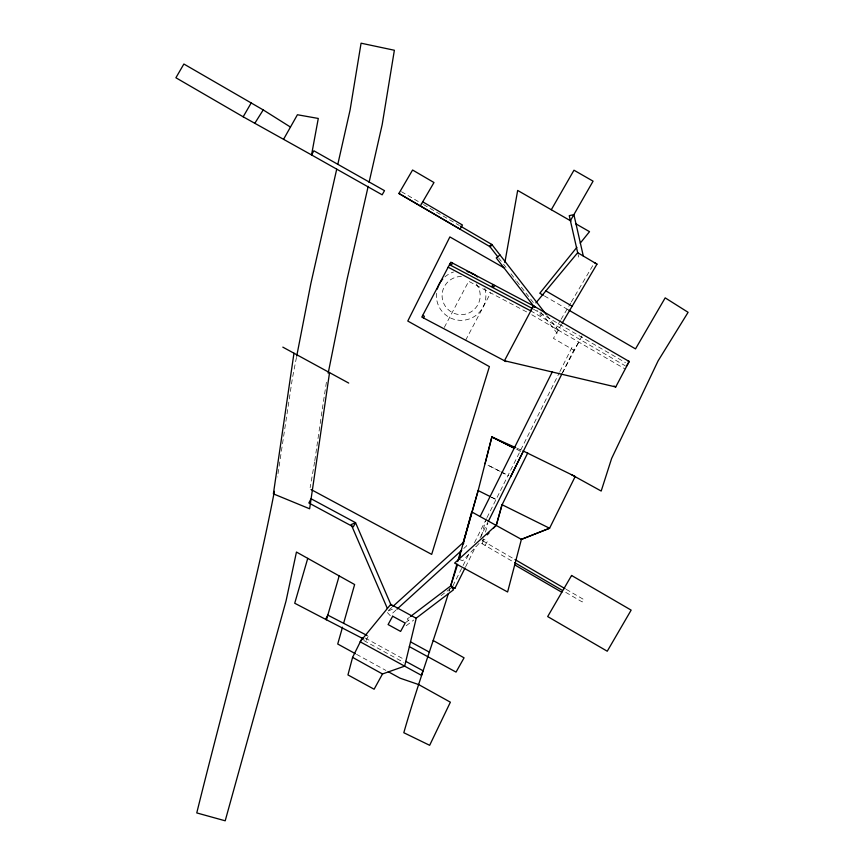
<?xml version="1.0" encoding="UTF-8"?>
<svg xmlns="http://www.w3.org/2000/svg" width="864" height="864" viewBox="0 0 864 864"><rect width="100%" height="100%" fill="white"/><g stroke="black" fill="none" stroke-linecap="round" stroke-linejoin="round"><path stroke-width="0.65" stroke-dasharray="4.32 3.24" d="M314.615 461.959L310.133 487.652M314.809 460.642L316.732 447.368M316.926 446.04L320.015 424.818M320.209 423.49L322.132 410.227M322.326 408.899L326.592 381.067M296.46 357.426L292.356 378.508L277.506 476.971M481.388 536.414L485.438 521.316M483.462 539.665L482.447 543.445L479.693 542.7M485.492 532.116L487.858 523.314M450.004 588.103L449.053 591.235L449.82 588.816M452.92 585.878L462.51 566.676M463.104 565.477L469.098 553.468M474.487 542.668L486.475 518.659M486.983 517.644L559.289 372.784M559.872 371.617L571.914 347.479L574.463 348.754L562.421 372.892M465.642 566.773L475.848 546.34M480.028 537.959L487.825 522.342M366.131 640.31L368.323 636.088M444.312 327.434L468.698 281.297L528.271 312.79M465.631 340.222L490.644 292.896M562.367 373.075L582.757 334.498M558.209 330.124L553.424 338.342L573.977 350.276L578.75 342.058M485.05 545.432L487.447 541.318L483.332 538.931L480.946 543.035L513.54 562M560.401 320.501L555.628 328.601L558.079 330.048L561.492 324.259M561.082 319.345L570.629 303.145M571.309 301.99L593.136 264.978M479.056 543.456L462.726 560.736L458.849 559.246M391.835 607.424L386.856 611.95L390.053 615.46L396.025 610.038M463.752 548.478L466.744 545.767L464.346 543.132M543.013 314.28L541.134 315.738L537.052 310.478M409.396 617.35L407.29 618.948L410.162 622.739M405.583 622.631L410.962 618.548M441.04 595.685L450.716 588.341M406.231 625.72L413.759 620.006M388.422 610.924L392.785 609.044L391.727 606.582M516.964 448.211L521.748 450.328M491.4 497.113L496.206 499.543M491.346 497.21L497.372 500.18M520.366 451.192L516.812 449.377L520.333 451.246M501.358 472.003L508.356 475.567M501.325 472.057L508.324 475.61M365.202 638.032L403.866 659.232M363.83 640.537L403.672 662.375M356.53 654.329L385.906 670.432M544.406 295.931L568.62 310.014M533.185 308.988L625.45 362.621M530.593 310.781L625.169 365.753M531.77 314.755L625.201 369.047M482.382 540.572L513.81 558.857M566.201 589.324L583.664 599.476L582.228 601.949L564.764 591.786M401.468 191.722L422.323 203.882M423.479 204.563L459.389 225.515M546.977 315.511L559.332 331.42L557.075 333.169L540.605 311.947M498.614 257.861L502.74 263.164M503.561 264.222L506.034 267.408M510.97 273.769L515.905 280.13M516.737 281.189L534.017 303.469M578.092 254.502L578.675 257.094M484.801 288.284A24.775 24.743 -60.7 0 1 463.352 320.252A24.775 24.743 -60.7 0 1 436.558 292.669M444.884 276.912A24.775 24.743 -60.7 0 1 453.546 272.009M476.28 283.954A19.094 19.051 -63.6 0 1 468.86 313.016A19.094 19.051 -63.6 0 1 442.39 299.03A19.094 19.051 -63.6 0 1 462.218 276.523M500.202 471.409L487.382 464.886L500.159 471.463"/><path stroke-width="1.3" d="M293.965 353.214L273.38 493.862L309.636 508.788L329.551 372.622M504.857 262.548L517.676 190.447L570.974 221.033M296.719 356.108L310.835 283.651L336.701 169.236M328.19 373.151L347.026 279.526L368.183 186.3M274.396 491.346C253.508 599.735 223.182 705.856 196.765 812.927L225.202 820.8L286.092 600.772L296.449 552.053L354.629 584.539L343.602 623.333M337.889 163.976L350.071 110.084L361.076 43.2L394.373 50.252L382.19 124.578L369.079 182.358M514.436 448.232L491.875 436.925L485.05 463.698M522.742 452.38L510.678 476.755M491.875 436.925L478.148 490.601L462.91 543.467M362.405 637.589L352.577 657.374L347.954 674.924L374.112 689.224L382.493 673.974L404.644 666.155L421.502 675.356L422.928 670.712L405.799 661.381M458.924 559.462L459.961 555.606M463.061 544.028L478.159 490.558L490.18 496.562M458.849 559.246L471.69 511.888L521.402 539.363L549.58 528.25L575.208 476.496L522.947 450.868M342.5 627.21L337.727 644.015L355.352 653.681M410.454 616.54L450.641 586.008L456.959 564.095M457.704 561.514L460.674 551.2M307.746 558.371L294.721 603.245L326.452 619.769L339.185 575.921M448.308 593.687C433.933 640.213 417.182 685.832 403.812 732.726L429.656 745.308L450.371 702.184L418.662 684.569L400.01 678.164L388.26 671.717M415.908 618.376L453.514 589.799L450.641 586.008L457.542 564.602M527.731 452.984L502.103 504.738L496.303 525.204L493.582 528.088M480.136 516.456L552.236 372.006M452.326 587.077L454.874 588.352L465.059 567.95M488.333 521.327L561.838 374.058M423.5 317.952L424.386 316.267L422.701 315.382M452.509 263.066L451.613 264.74L449.939 263.855M472.36 274.363L472.694 273.726M492.966 284.45L492.07 286.124L493.754 287.01L494.64 285.336M533.466 305.856L504.457 360.742L615.73 386.964L629.197 361.487L533.466 305.856L530.593 310.781M283.63 139.18L297.421 114.75L318.287 118.454L311.537 154.926L382.158 194.81L384.502 190.663L313.87 150.79L311.537 154.926L243.173 116.802L175.9 77.76L183.881 64.022L263.228 109.922L290.466 127.073M551.297 209.736L573.977 170.208L593.082 181.17L570.402 220.698M243.173 116.802L251.186 102.967M626.324 366.422L629.197 361.487L627.512 360.601M460.544 226.195L491.81 244.447L490.374 246.91L398.876 193.504L412.582 170.024L433.987 182.531L420.325 205.934M562.172 323.104L596.97 264.125L577.681 252.709L535.928 302.854M254.977 123.012L263.228 109.922M576.871 247.331L539.795 293.252L543.251 295.261M580.241 243.151L589.518 231.671L575.608 223.69M487.22 534.805L489.046 532.883M392.828 606.517L463.536 542.246M397.019 609.131L461.754 550.292M500.008 254.988L496.249 257.904L534.611 307.325M515.765 447.682L491.864 436.968L514.393 448.276M367.124 635.472L327.802 615.114L325.609 619.326L363.755 639.068M535.151 306.742L450.824 262.17L421.816 317.066L506.131 361.627M449.496 264.697L532.127 308.372M448.157 267.214L530.798 310.9M614.045 386.078L615.73 386.964M311.051 489.521L431.676 554.386L489.402 366.617L407.786 321.041L449.874 236.93L503.917 267.786M282.82 347.134L348.71 383.076M410.519 641.855L429.548 652.234M409.363 646.639L456.041 672.095L464.065 657.817L433.177 640.505M571.396 474.617L601.193 491.044L611.626 458.46L658.098 360.882L688.1 312.314L665.183 297.864L635.515 348.894L568.62 310.014M352.577 657.374L382.493 673.974M450.641 586.008L454.864 588.384M545.789 290.855L572.152 306.18M514.976 559.526L565.034 588.643M514.706 562.669L562.442 590.436M514.717 564.883L561.816 592.272M422.723 201.83L462.445 225.018L460.048 229.122L398.92 193.428M594.497 262.667L596.959 264.114M546.156 314.442L491.81 244.447L489.564 246.197L497.794 256.802M391.187 605.34L355.547 522.677L311.094 498.776L308.848 502.967L353.3 526.867L355.547 522.677L351.184 524.567L387.353 608.461M583.308 256.036L573.89 214.618L569.257 215.665L577.789 253.206M467.046 271.523A24.775 24.743 -60.7 0 1 477.468 276.944M437.26 289.094A24.775 24.743 -60.7 0 1 442.724 279.05M416.221 618.3L404.644 666.155L360.115 641.758L390.755 604.346L416.221 618.3M521.402 539.363L507.611 591.98L454.604 563.09L496.303 525.204L501.973 504.673L549.58 528.25L521.402 539.363M392.666 616.226L388.098 624.564L400.604 631.422L405.173 623.084L392.666 616.226M571.579 575.478L547.679 616.572L607.252 651.218L631.152 610.124L571.579 575.478"/></g></svg>
